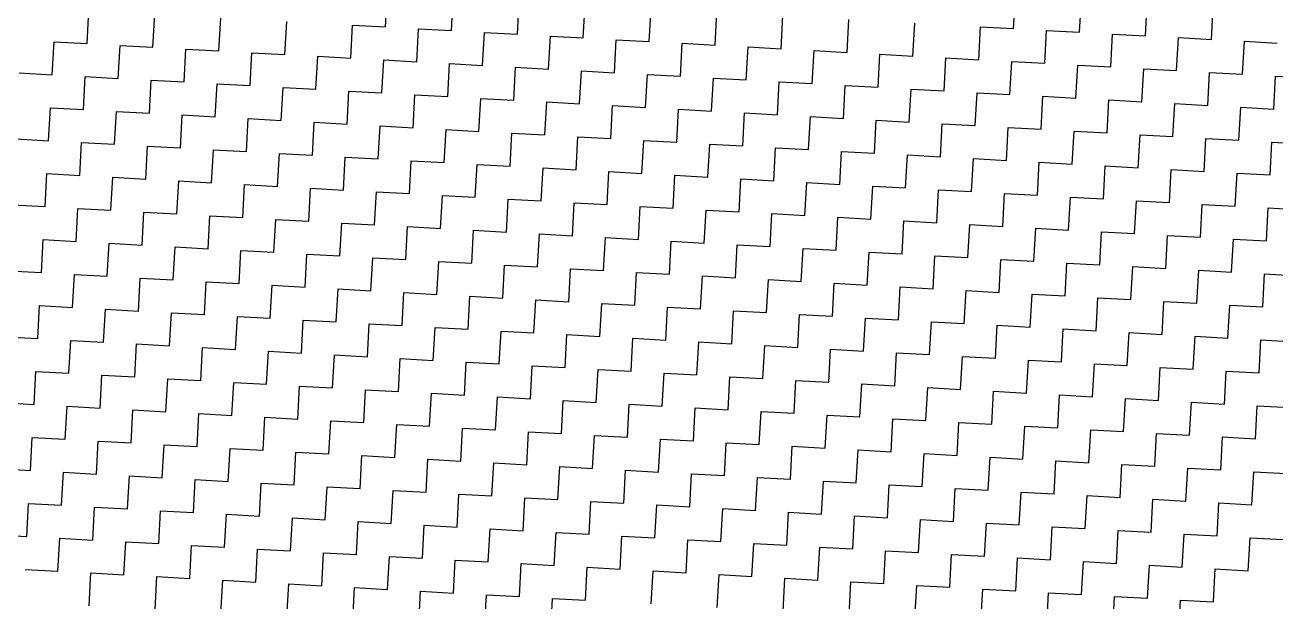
# Model space of a CAD drawing. Header units: metres. Extents: x 277693 to 280943, y 2038920 to 2043234.
# Drawn here: x 279347 to 279825, y 2041874.8 to 2042095.2 of the extents above; entities that cross this region are included whole.
import ezdxf

# ---------------------------------------------------------------- set-up
doc = ezdxf.new("R2010")
doc.units = ezdxf.units.M
doc.header["$MEASUREMENT"] = 0
doc.layers.add('POLY_HATCH', color=12, linetype='Continuous')

# ---------------------------------------------------------------- blocks, each defined once
blk = doc.blocks.new('344')
at = {"layer": 'POLY_HATCH', "linetype": 'Continuous'}
for p, q in [((279484.74, 2042094.43), (279485.44, 2042107.03)), ((279509.93, 2042093.04), (279510.63, 2042105.64)), ((279535.12, 2042091.65), (279535.82, 2042104.25)), ((279560.31, 2042090.26), (279561.01, 2042102.86)), ((279724.75, 2042093.83), (279725.44, 2042106.42)), ((279749.94, 2042092.44), (279750.63, 2042105.03)), ((279775.13, 2042091.05), (279775.83, 2042103.64)), ((279370.69, 2042088.09), (279371.38, 2042100.68)), ((279395.88, 2042086.7), (279396.57, 2042099.29)), ((279421.07, 2042085.31), (279421.76, 2042097.9)), ((279585.5, 2042088.87), (279586.2, 2042101.47)), ((279610.7, 2042087.48), (279611.39, 2042100.08)), ((279635.89, 2042086.09), (279636.58, 2042098.69)), ((279800.32, 2042089.66), (279801.02, 2042102.25)), ((279446.26, 2042083.92), (279446.96, 2042096.51)), ((279471.45, 2042082.53), (279472.15, 2042095.12)), ((279472.15, 2042095.12), (279484.74, 2042094.43)), ((279496.64, 2042081.14), (279497.34, 2042093.74)), ((279497.34, 2042093.74), (279509.93, 2042093.04)), ((279661.08, 2042084.7), (279661.77, 2042097.3)), ((279686.27, 2042083.31), (279686.96, 2042095.91)), ((279711.46, 2042081.93), (279712.15, 2042094.52)), ((279712.15, 2042094.52), (279724.75, 2042093.83)), ((279736.65, 2042080.54), (279737.34, 2042093.13)), ((279737.34, 2042093.13), (279749.94, 2042092.44)), ((279357.4, 2042076.19), (279358.09, 2042088.78)), ((279358.09, 2042088.78), (279370.69, 2042088.09)), ((279521.83, 2042079.75), (279522.53, 2042092.35)), ((279522.53, 2042092.35), (279535.12, 2042091.65)), ((279547.02, 2042078.36), (279547.72, 2042090.96)), ((279547.72, 2042090.96), (279560.31, 2042090.26)), ((279572.21, 2042076.97), (279572.91, 2042089.57)), ((279572.91, 2042089.57), (279585.5, 2042088.87)), ((279597.41, 2042075.58), (279598.1, 2042088.18)), ((279598.1, 2042088.18), (279610.7, 2042087.48)), ((279761.84, 2042079.15), (279762.54, 2042091.74)), ((279762.54, 2042091.74), (279775.13, 2042091.05)), ((279787.03, 2042077.76), (279787.73, 2042090.35)), ((279787.73, 2042090.35), (279800.32, 2042089.66)), ((279812.22, 2042076.37), (279812.92, 2042088.96)), ((279812.92, 2042088.96), (279825.51, 2042088.27)), ((279382.59, 2042074.8), (279383.28, 2042087.39)), ((279383.28, 2042087.39), (279395.88, 2042086.7)), ((279407.78, 2042073.41), (279408.47, 2042086)), ((279408.47, 2042086), (279421.07, 2042085.31)), ((279432.97, 2042072.02), (279433.67, 2042084.61)), ((279433.67, 2042084.61), (279446.26, 2042083.92)), ((279458.16, 2042070.63), (279458.86, 2042083.22)), ((279458.86, 2042083.22), (279471.45, 2042082.53)), ((279622.6, 2042074.19), (279623.29, 2042086.79)), ((279623.29, 2042086.79), (279635.89, 2042086.09)), ((279647.79, 2042072.8), (279648.48, 2042085.4)), ((279648.48, 2042085.4), (279661.08, 2042084.7)), ((279672.98, 2042071.41), (279673.67, 2042084.01)), ((279673.67, 2042084.01), (279686.27, 2042083.31)), ((279483.35, 2042069.24), (279484.05, 2042081.83)), ((279484.05, 2042081.83), (279496.64, 2042081.14)), ((279508.54, 2042067.85), (279509.24, 2042080.45)), ((279509.24, 2042080.45), (279521.83, 2042079.75)), ((279533.73, 2042066.46), (279534.43, 2042079.06)), ((279534.43, 2042079.06), (279547.02, 2042078.36)), ((279698.17, 2042070.02), (279698.86, 2042082.62)), ((279698.86, 2042082.62), (279711.46, 2042081.93)), ((279723.36, 2042068.64), (279724.05, 2042081.23)), ((279724.05, 2042081.23), (279736.65, 2042080.54)), ((279748.55, 2042067.25), (279749.24, 2042079.84)), ((279749.24, 2042079.84), (279761.84, 2042079.15)), ((279773.74, 2042065.86), (279774.44, 2042078.45)), ((279774.44, 2042078.45), (279787.03, 2042077.76)), ((279344.8, 2042076.88), (279357.4, 2042076.19)), ((279369.3, 2042062.9), (279369.99, 2042075.49)), ((279369.99, 2042075.49), (279382.59, 2042074.8)), ((279394.49, 2042061.51), (279395.18, 2042074.1)), ((279395.18, 2042074.1), (279407.78, 2042073.41)), ((279558.92, 2042065.07), (279559.62, 2042077.67)), ((279559.62, 2042077.67), (279572.21, 2042076.97)), ((279584.12, 2042063.68), (279584.81, 2042076.28)), ((279584.81, 2042076.28), (279597.41, 2042075.58)), ((279609.31, 2042062.29), (279610, 2042074.89)), ((279610, 2042074.89), (279622.6, 2042074.19)), ((279798.93, 2042064.47), (279799.63, 2042077.06)), ((279799.63, 2042077.06), (279812.22, 2042076.37)), ((279824.12, 2042063.08), (279824.82, 2042075.67)), ((279824.82, 2042075.67), (279837.41, 2042074.98)), ((279419.68, 2042060.12), (279420.38, 2042072.71)), ((279420.38, 2042072.71), (279432.97, 2042072.02)), ((279444.87, 2042058.73), (279445.57, 2042071.32)), ((279445.57, 2042071.32), (279458.16, 2042070.63)), ((279470.06, 2042057.34), (279470.76, 2042069.93)), ((279470.76, 2042069.93), (279483.35, 2042069.24)), ((279634.5, 2042060.9), (279635.19, 2042073.5)), ((279635.19, 2042073.5), (279647.79, 2042072.8)), ((279659.69, 2042059.51), (279660.38, 2042072.11)), ((279660.38, 2042072.11), (279672.98, 2042071.41)), ((279684.88, 2042058.12), (279685.57, 2042070.72)), ((279685.57, 2042070.72), (279698.17, 2042070.02)), ((279710.07, 2042056.73), (279710.76, 2042069.33)), ((279710.76, 2042069.33), (279723.36, 2042068.64)), ((279495.25, 2042055.95), (279495.95, 2042068.54)), ((279495.95, 2042068.54), (279508.54, 2042067.85)), ((279520.44, 2042054.56), (279521.14, 2042067.15)), ((279521.14, 2042067.15), (279533.73, 2042066.46)), ((279545.63, 2042053.17), (279546.33, 2042065.77)), ((279546.33, 2042065.77), (279558.92, 2042065.07)), ((279570.83, 2042051.78), (279571.52, 2042064.38)), ((279571.52, 2042064.38), (279584.12, 2042063.68)), ((279735.26, 2042055.35), (279735.95, 2042067.94)), ((279735.95, 2042067.94), (279748.55, 2042067.25)), ((279760.45, 2042053.96), (279761.15, 2042066.55)), ((279761.15, 2042066.55), (279773.74, 2042065.86)), ((279785.64, 2042052.57), (279786.34, 2042065.16)), ((279786.34, 2042065.16), (279798.93, 2042064.47)), ((279356.01, 2042051), (279356.7, 2042063.59)), ((279356.7, 2042063.59), (279369.3, 2042062.9)), ((279381.2, 2042049.61), (279381.89, 2042062.2)), ((279381.89, 2042062.2), (279394.49, 2042061.51)), ((279406.39, 2042048.22), (279407.09, 2042060.81)), ((279407.09, 2042060.81), (279419.68, 2042060.12)), ((279431.58, 2042046.83), (279432.28, 2042059.42)), ((279432.28, 2042059.42), (279444.87, 2042058.73)), ((279596.02, 2042050.39), (279596.71, 2042062.99)), ((279596.71, 2042062.99), (279609.31, 2042062.29)), ((279621.21, 2042049), (279621.9, 2042061.6)), ((279621.9, 2042061.6), (279634.5, 2042060.9)), ((279646.4, 2042047.61), (279647.09, 2042060.21)), ((279647.09, 2042060.21), (279659.69, 2042059.51)), ((279810.83, 2042051.18), (279811.53, 2042063.77)), ((279811.53, 2042063.77), (279824.12, 2042063.08)), ((279456.77, 2042045.44), (279457.47, 2042058.03)), ((279457.47, 2042058.03), (279470.06, 2042057.34)), ((279481.96, 2042044.05), (279482.66, 2042056.64)), ((279482.66, 2042056.64), (279495.25, 2042055.95)), ((279507.15, 2042042.66), (279507.85, 2042055.25)), ((279507.85, 2042055.25), (279520.44, 2042054.56)), ((279671.59, 2042046.22), (279672.28, 2042058.82)), ((279672.28, 2042058.82), (279684.88, 2042058.12)), ((279696.78, 2042044.83), (279697.47, 2042057.43)), ((279697.47, 2042057.43), (279710.07, 2042056.73)), ((279721.97, 2042043.44), (279722.66, 2042056.04)), ((279722.66, 2042056.04), (279735.26, 2042055.35)), ((279747.16, 2042042.06), (279747.86, 2042054.65)), ((279747.86, 2042054.65), (279760.45, 2042053.96)), ((279343.41, 2042051.69), (279356.01, 2042051)), ((279367.91, 2042037.7), (279368.6, 2042050.3)), ((279368.6, 2042050.3), (279381.2, 2042049.61)), ((279532.34, 2042041.27), (279533.04, 2042053.86)), ((279533.04, 2042053.86), (279545.63, 2042053.17)), ((279557.54, 2042039.88), (279558.23, 2042052.48)), ((279558.23, 2042052.48), (279570.83, 2042051.78)), ((279582.73, 2042038.49), (279583.42, 2042051.09)), ((279583.42, 2042051.09), (279596.02, 2042050.39)), ((279607.92, 2042037.1), (279608.61, 2042049.7)), ((279608.61, 2042049.7), (279621.21, 2042049)), ((279772.35, 2042040.67), (279773.05, 2042053.26)), ((279773.05, 2042053.26), (279785.64, 2042052.57)), ((279797.54, 2042039.28), (279798.24, 2042051.87)), ((279798.24, 2042051.87), (279810.83, 2042051.18)), ((279822.73, 2042037.89), (279823.43, 2042050.48)), ((279823.43, 2042050.48), (279836.02, 2042049.79)), ((279393.1, 2042036.32), (279393.8, 2042048.91)), ((279393.8, 2042048.91), (279406.39, 2042048.22)), ((279418.29, 2042034.93), (279418.99, 2042047.52)), ((279418.99, 2042047.52), (279431.58, 2042046.83)), ((279443.48, 2042033.54), (279444.18, 2042046.13)), ((279444.18, 2042046.13), (279456.77, 2042045.44)), ((279633.11, 2042035.71), (279633.8, 2042048.31)), ((279633.8, 2042048.31), (279646.4, 2042047.61)), ((279658.3, 2042034.32), (279658.99, 2042046.92)), ((279658.99, 2042046.92), (279671.59, 2042046.22)), ((279683.49, 2042032.93), (279684.18, 2042045.53)), ((279684.18, 2042045.53), (279696.78, 2042044.83)), ((279468.67, 2042032.15), (279469.37, 2042044.74)), ((279469.37, 2042044.74), (279481.96, 2042044.05)), ((279493.86, 2042030.76), (279494.56, 2042043.35)), ((279494.56, 2042043.35), (279507.15, 2042042.66)), ((279519.05, 2042029.37), (279519.75, 2042041.96)), ((279519.75, 2042041.96), (279532.34, 2042041.27)), ((279544.25, 2042027.98), (279544.94, 2042040.57)), ((279544.94, 2042040.57), (279557.54, 2042039.88)), ((279708.68, 2042031.54), (279709.37, 2042044.14)), ((279709.37, 2042044.14), (279721.97, 2042043.44)), ((279733.87, 2042030.15), (279734.57, 2042042.75)), ((279734.57, 2042042.75), (279747.16, 2042042.06)), ((279759.06, 2042028.77), (279759.76, 2042041.36)), ((279759.76, 2042041.36), (279772.35, 2042040.67)), ((279354.62, 2042025.8), (279355.31, 2042038.4)), ((279355.31, 2042038.4), (279367.91, 2042037.7)), ((279379.81, 2042024.41), (279380.51, 2042037.01)), ((279380.51, 2042037.01), (279393.1, 2042036.32)), ((279405, 2042023.03), (279405.7, 2042035.62)), ((279405.7, 2042035.62), (279418.29, 2042034.93)), ((279569.44, 2042026.59), (279570.13, 2042039.19)), ((279570.13, 2042039.19), (279582.73, 2042038.49)), ((279594.63, 2042025.2), (279595.32, 2042037.8)), ((279595.32, 2042037.8), (279607.92, 2042037.1)), ((279619.82, 2042023.81), (279620.51, 2042036.41)), ((279620.51, 2042036.41), (279633.11, 2042035.71)), ((279784.25, 2042027.38), (279784.95, 2042039.97)), ((279784.95, 2042039.97), (279797.54, 2042039.28)), ((279809.44, 2042025.99), (279810.14, 2042038.58)), ((279810.14, 2042038.58), (279822.73, 2042037.89)), ((279430.19, 2042021.64), (279430.89, 2042034.23)), ((279430.89, 2042034.23), (279443.48, 2042033.54)), ((279455.38, 2042020.25), (279456.08, 2042032.84)), ((279456.08, 2042032.84), (279468.67, 2042032.15)), ((279480.57, 2042018.86), (279481.27, 2042031.45)), ((279481.27, 2042031.45), (279493.86, 2042030.76)), ((279645.01, 2042022.42), (279645.7, 2042035.02)), ((279645.7, 2042035.02), (279658.3, 2042034.32)), ((279670.2, 2042021.03), (279670.89, 2042033.63)), ((279670.89, 2042033.63), (279683.49, 2042032.93)), ((279695.39, 2042019.64), (279696.08, 2042032.24)), ((279696.08, 2042032.24), (279708.68, 2042031.54)), ((279720.58, 2042018.25), (279721.28, 2042030.85)), ((279721.28, 2042030.85), (279733.87, 2042030.15)), ((279342.02, 2042026.5), (279354.62, 2042025.8)), ((279505.76, 2042017.47), (279506.46, 2042030.06)), ((279506.46, 2042030.06), (279519.05, 2042029.37)), ((279530.96, 2042016.08), (279531.65, 2042028.67)), ((279531.65, 2042028.67), (279544.25, 2042027.98)), ((279556.15, 2042014.69), (279556.84, 2042027.28)), ((279556.84, 2042027.28), (279569.44, 2042026.59)), ((279581.34, 2042013.3), (279582.03, 2042025.9)), ((279582.03, 2042025.9), (279594.63, 2042025.2)), ((279745.77, 2042016.86), (279746.47, 2042029.46)), ((279746.47, 2042029.46), (279759.06, 2042028.77)), ((279770.96, 2042015.48), (279771.66, 2042028.07)), ((279771.66, 2042028.07), (279784.25, 2042027.38)), ((279796.15, 2042014.09), (279796.85, 2042026.68)), ((279796.85, 2042026.68), (279809.44, 2042025.99)), ((279366.52, 2042012.51), (279367.22, 2042025.11)), ((279367.22, 2042025.11), (279379.81, 2042024.41)), ((279391.71, 2042011.12), (279392.41, 2042023.72)), ((279392.41, 2042023.72), (279405, 2042023.03)), ((279416.9, 2042009.74), (279417.6, 2042022.33)), ((279417.6, 2042022.33), (279430.19, 2042021.64)), ((279606.53, 2042011.91), (279607.22, 2042024.51)), ((279607.22, 2042024.51), (279619.82, 2042023.81)), ((279631.72, 2042010.52), (279632.41, 2042023.12)), ((279632.41, 2042023.12), (279645.01, 2042022.42)), ((279656.91, 2042009.13), (279657.6, 2042021.73)), ((279657.6, 2042021.73), (279670.2, 2042021.03)), ((279821.34, 2042012.7), (279822.04, 2042025.29)), ((279822.04, 2042025.29), (279834.63, 2042024.6)), ((279442.09, 2042008.35), (279442.79, 2042020.94)), ((279442.79, 2042020.94), (279455.38, 2042020.25)), ((279467.28, 2042006.96), (279467.98, 2042019.55)), ((279467.98, 2042019.55), (279480.57, 2042018.86)), ((279492.47, 2042005.57), (279493.17, 2042018.16)), ((279493.17, 2042018.16), (279505.76, 2042017.47)), ((279517.67, 2042004.18), (279518.36, 2042016.77)), ((279518.36, 2042016.77), (279530.96, 2042016.08)), ((279682.1, 2042007.74), (279682.79, 2042020.34)), ((279682.79, 2042020.34), (279695.39, 2042019.64)), ((279707.29, 2042006.35), (279707.99, 2042018.95)), ((279707.99, 2042018.95), (279720.58, 2042018.25)), ((279732.48, 2042004.96), (279733.18, 2042017.56)), ((279733.18, 2042017.56), (279745.77, 2042016.86)), ((279353.23, 2042000.61), (279353.93, 2042013.21)), ((279353.93, 2042013.21), (279366.52, 2042012.51)), ((279378.42, 2041999.22), (279379.12, 2042011.82)), ((279379.12, 2042011.82), (279391.71, 2042011.12)), ((279542.86, 2042002.79), (279543.55, 2042015.38)), ((279543.55, 2042015.38), (279556.15, 2042014.69)), ((279568.05, 2042001.4), (279568.74, 2042013.99)), ((279568.74, 2042013.99), (279581.34, 2042013.3)), ((279593.24, 2042000.01), (279593.93, 2042012.61)), ((279593.93, 2042012.61), (279606.53, 2042011.91)), ((279757.67, 2042003.57), (279758.37, 2042016.17)), ((279758.37, 2042016.17), (279770.96, 2042015.48)), ((279782.86, 2042002.19), (279783.56, 2042014.78)), ((279783.56, 2042014.78), (279796.15, 2042014.09)), ((279808.05, 2042000.8), (279808.75, 2042013.39)), ((279808.75, 2042013.39), (279821.34, 2042012.7)), ((279403.61, 2041997.83), (279404.31, 2042010.43)), ((279404.31, 2042010.43), (279416.9, 2042009.74)), ((279428.8, 2041996.45), (279429.5, 2042009.04)), ((279429.5, 2042009.04), (279442.09, 2042008.35)), ((279453.99, 2041995.06), (279454.69, 2042007.65)), ((279454.69, 2042007.65), (279467.28, 2042006.96)), ((279618.43, 2041998.62), (279619.12, 2042011.22)), ((279619.12, 2042011.22), (279631.72, 2042010.52)), ((279643.62, 2041997.23), (279644.31, 2042009.83)), ((279644.31, 2042009.83), (279656.91, 2042009.13)), ((279668.81, 2041995.84), (279669.5, 2042008.44)), ((279669.5, 2042008.44), (279682.1, 2042007.74)), ((279694, 2041994.45), (279694.7, 2042007.05)), ((279694.7, 2042007.05), (279707.29, 2042006.35)), ((279479.18, 2041993.67), (279479.88, 2042006.26)), ((279479.88, 2042006.26), (279492.47, 2042005.57)), ((279504.38, 2041992.28), (279505.07, 2042004.87)), ((279505.07, 2042004.87), (279517.67, 2042004.18)), ((279529.57, 2041990.89), (279530.26, 2042003.48)), ((279530.26, 2042003.48), (279542.86, 2042002.79)), ((279554.76, 2041989.5), (279555.45, 2042002.09)), ((279555.45, 2042002.09), (279568.05, 2042001.4)), ((279719.19, 2041993.06), (279719.89, 2042005.66)), ((279719.89, 2042005.66), (279732.48, 2042004.96)), ((279744.38, 2041991.67), (279745.08, 2042004.27)), ((279745.08, 2042004.27), (279757.67, 2042003.57)), ((279769.57, 2041990.28), (279770.27, 2042002.88)), ((279770.27, 2042002.88), (279782.86, 2042002.19)), ((279340.63, 2042001.31), (279353.23, 2042000.61)), ((279365.13, 2041987.32), (279365.83, 2041999.92)), ((279365.83, 2041999.92), (279378.42, 2041999.22)), ((279390.32, 2041985.93), (279391.02, 2041998.53)), ((279391.02, 2041998.53), (279403.61, 2041997.83)), ((279415.51, 2041984.54), (279416.21, 2041997.14)), ((279416.21, 2041997.14), (279428.8, 2041996.45)), ((279579.95, 2041988.11), (279580.64, 2042000.7)), ((279580.64, 2042000.7), (279593.24, 2042000.01)), ((279605.14, 2041986.72), (279605.83, 2041999.32)), ((279605.83, 2041999.32), (279618.43, 2041998.62)), ((279630.33, 2041985.33), (279631.02, 2041997.93)), ((279631.02, 2041997.93), (279643.62, 2041997.23)), ((279794.76, 2041988.9), (279795.46, 2042001.49)), ((279795.46, 2042001.49), (279808.05, 2042000.8)), ((279819.95, 2041987.51), (279820.65, 2042000.1)), ((279820.65, 2042000.1), (279833.24, 2041999.41)), ((279440.7, 2041983.16), (279441.4, 2041995.75)), ((279441.4, 2041995.75), (279453.99, 2041995.06)), ((279465.89, 2041981.77), (279466.59, 2041994.36)), ((279466.59, 2041994.36), (279479.18, 2041993.67)), ((279491.08, 2041980.38), (279491.78, 2041992.97)), ((279491.78, 2041992.97), (279504.38, 2041992.28)), ((279655.52, 2041983.94), (279656.21, 2041996.54)), ((279656.21, 2041996.54), (279668.81, 2041995.84)), ((279680.71, 2041982.55), (279681.41, 2041995.15)), ((279681.41, 2041995.15), (279694, 2041994.45)), ((279705.9, 2041981.16), (279706.6, 2041993.76)), ((279706.6, 2041993.76), (279719.19, 2041993.06)), ((279731.09, 2041979.77), (279731.79, 2041992.37)), ((279731.79, 2041992.37), (279744.38, 2041991.67)), ((279351.84, 2041975.42), (279352.54, 2041988.02)), ((279352.54, 2041988.02), (279365.13, 2041987.32)), ((279516.28, 2041978.99), (279516.97, 2041991.58)), ((279516.97, 2041991.58), (279529.57, 2041990.89)), ((279541.47, 2041977.6), (279542.16, 2041990.19)), ((279542.16, 2041990.19), (279554.76, 2041989.5)), ((279566.66, 2041976.21), (279567.35, 2041988.8)), ((279567.35, 2041988.8), (279579.95, 2041988.11)), ((279756.28, 2041978.38), (279756.98, 2041990.98)), ((279756.98, 2041990.98), (279769.57, 2041990.28)), ((279781.47, 2041976.99), (279782.17, 2041989.59)), ((279782.17, 2041989.59), (279794.76, 2041988.9)), ((279806.66, 2041975.6), (279807.36, 2041988.2)), ((279807.36, 2041988.2), (279819.95, 2041987.51)), ((279377.03, 2041974.03), (279377.73, 2041986.63)), ((279377.73, 2041986.63), (279390.32, 2041985.93)), ((279402.22, 2041972.64), (279402.92, 2041985.24)), ((279402.92, 2041985.24), (279415.51, 2041984.54)), ((279427.41, 2041971.25), (279428.11, 2041983.85)), ((279428.11, 2041983.85), (279440.7, 2041983.16)), ((279591.85, 2041974.82), (279592.54, 2041987.41)), ((279592.54, 2041987.41), (279605.14, 2041986.72)), ((279617.04, 2041973.43), (279617.73, 2041986.03)), ((279617.73, 2041986.03), (279630.33, 2041985.33)), ((279642.23, 2041972.04), (279642.92, 2041984.64)), ((279642.92, 2041984.64), (279655.52, 2041983.94)), ((279667.42, 2041970.65), (279668.12, 2041983.25)), ((279668.12, 2041983.25), (279680.71, 2041982.55)), ((279452.6, 2041969.87), (279453.3, 2041982.46)), ((279453.3, 2041982.46), (279465.89, 2041981.77)), ((279477.79, 2041968.48), (279478.49, 2041981.07)), ((279478.49, 2041981.07), (279491.08, 2041980.38)), ((279502.99, 2041967.09), (279503.68, 2041979.68)), ((279503.68, 2041979.68), (279516.28, 2041978.99)), ((279528.18, 2041965.7), (279528.87, 2041978.29)), ((279528.87, 2041978.29), (279541.47, 2041977.6)), ((279692.61, 2041969.26), (279693.31, 2041981.86)), ((279693.31, 2041981.86), (279705.9, 2041981.16)), ((279717.8, 2041967.87), (279718.5, 2041980.47)), ((279718.5, 2041980.47), (279731.09, 2041979.77)), ((279742.99, 2041966.48), (279743.69, 2041979.08)), ((279743.69, 2041979.08), (279756.28, 2041978.38)), ((279339.25, 2041976.12), (279351.84, 2041975.42)), ((279363.74, 2041962.13), (279364.44, 2041974.73)), ((279364.44, 2041974.73), (279377.03, 2041974.03)), ((279388.93, 2041960.74), (279389.63, 2041973.34)), ((279389.63, 2041973.34), (279402.22, 2041972.64)), ((279553.37, 2041964.31), (279554.06, 2041976.9)), ((279554.06, 2041976.9), (279566.66, 2041976.21)), ((279578.56, 2041962.92), (279579.25, 2041975.51)), ((279579.25, 2041975.51), (279591.85, 2041974.82)), ((279603.75, 2041961.53), (279604.44, 2041974.12)), ((279604.44, 2041974.12), (279617.04, 2041973.43)), ((279768.18, 2041965.09), (279768.88, 2041977.69)), ((279768.88, 2041977.69), (279781.47, 2041976.99)), ((279793.37, 2041963.7), (279794.07, 2041976.3)), ((279794.07, 2041976.3), (279806.66, 2041975.6)), ((279818.57, 2041962.31), (279819.26, 2041974.91)), ((279819.26, 2041974.91), (279831.86, 2041974.22)), ((279414.12, 2041959.35), (279414.82, 2041971.95)), ((279414.82, 2041971.95), (279427.41, 2041971.25)), ((279439.31, 2041957.96), (279440.01, 2041970.56)), ((279440.01, 2041970.56), (279452.6, 2041969.87)), ((279464.5, 2041956.58), (279465.2, 2041969.17)), ((279465.2, 2041969.17), (279477.79, 2041968.48)), ((279628.94, 2041960.14), (279629.63, 2041972.74)), ((279629.63, 2041972.74), (279642.23, 2041972.04)), ((279654.13, 2041958.75), (279654.83, 2041971.35)), ((279654.83, 2041971.35), (279667.42, 2041970.65)), ((279679.32, 2041957.36), (279680.02, 2041969.96)), ((279680.02, 2041969.96), (279692.61, 2041969.26)), ((279704.51, 2041955.97), (279705.21, 2041968.57)), ((279705.21, 2041968.57), (279717.8, 2041967.87)), ((279489.7, 2041955.19), (279490.39, 2041967.78)), ((279490.39, 2041967.78), (279502.99, 2041967.09)), ((279514.89, 2041953.8), (279515.58, 2041966.39)), ((279515.58, 2041966.39), (279528.18, 2041965.7)), ((279540.08, 2041952.41), (279540.77, 2041965)), ((279540.77, 2041965), (279553.37, 2041964.31)), ((279729.7, 2041954.58), (279730.4, 2041967.18)), ((279730.4, 2041967.18), (279742.99, 2041966.48)), ((279754.89, 2041953.19), (279755.59, 2041965.79)), ((279755.59, 2041965.79), (279768.18, 2041965.09)), ((279780.08, 2041951.8), (279780.78, 2041964.4)), ((279780.78, 2041964.4), (279793.37, 2041963.7)), ((279350.45, 2041950.23), (279351.15, 2041962.83)), ((279351.15, 2041962.83), (279363.74, 2041962.13)), ((279375.64, 2041948.84), (279376.34, 2041961.44)), ((279376.34, 2041961.44), (279388.93, 2041960.74)), ((279400.83, 2041947.45), (279401.53, 2041960.05)), ((279401.53, 2041960.05), (279414.12, 2041959.35)), ((279565.27, 2041951.02), (279565.96, 2041963.61)), ((279565.96, 2041963.61), (279578.56, 2041962.92)), ((279590.46, 2041949.63), (279591.15, 2041962.22)), ((279591.15, 2041962.22), (279603.75, 2041961.53)), ((279615.65, 2041948.24), (279616.34, 2041960.83)), ((279616.34, 2041960.83), (279628.94, 2041960.14)), ((279640.84, 2041946.85), (279641.54, 2041959.45)), ((279641.54, 2041959.45), (279654.13, 2041958.75)), ((279805.28, 2041950.41), (279805.97, 2041963.01)), ((279805.97, 2041963.01), (279818.57, 2041962.31)), ((279426.02, 2041946.06), (279426.72, 2041958.66)), ((279426.72, 2041958.66), (279439.31, 2041957.96)), ((279451.21, 2041944.67), (279451.91, 2041957.27)), ((279451.91, 2041957.27), (279464.5, 2041956.58)), ((279476.41, 2041943.29), (279477.1, 2041955.88)), ((279477.1, 2041955.88), (279489.7, 2041955.19)), ((279501.6, 2041941.9), (279502.29, 2041954.49)), ((279502.29, 2041954.49), (279514.89, 2041953.8)), ((279666.03, 2041945.46), (279666.73, 2041958.06)), ((279666.73, 2041958.06), (279679.32, 2041957.36)), ((279691.22, 2041944.07), (279691.92, 2041956.67)), ((279691.92, 2041956.67), (279704.51, 2041955.97)), ((279716.41, 2041942.68), (279717.11, 2041955.28)), ((279717.11, 2041955.28), (279729.7, 2041954.58)), ((279337.86, 2041950.93), (279350.45, 2041950.23)), ((279362.35, 2041936.94), (279363.05, 2041949.54)), ((279363.05, 2041949.54), (279375.64, 2041948.84)), ((279526.79, 2041940.51), (279527.48, 2041953.1)), ((279527.48, 2041953.1), (279540.08, 2041952.41)), ((279551.98, 2041939.12), (279552.67, 2041951.71)), ((279552.67, 2041951.71), (279565.27, 2041951.02)), ((279577.17, 2041937.73), (279577.86, 2041950.32)), ((279577.86, 2041950.32), (279590.46, 2041949.63)), ((279741.6, 2041941.29), (279742.3, 2041953.89)), ((279742.3, 2041953.89), (279754.89, 2041953.19)), ((279766.79, 2041939.9), (279767.49, 2041952.5)), ((279767.49, 2041952.5), (279780.08, 2041951.8)), ((279791.99, 2041938.51), (279792.68, 2041951.11)), ((279792.68, 2041951.11), (279805.28, 2041950.41)), ((279817.18, 2041937.12), (279817.87, 2041949.72)), ((279817.87, 2041949.72), (279830.47, 2041949.02)), ((279387.54, 2041935.55), (279388.24, 2041948.15)), ((279388.24, 2041948.15), (279400.83, 2041947.45)), ((279412.73, 2041934.16), (279413.43, 2041946.76)), ((279413.43, 2041946.76), (279426.02, 2041946.06)), ((279437.92, 2041932.77), (279438.62, 2041945.37)), ((279438.62, 2041945.37), (279451.21, 2041944.67)), ((279602.36, 2041936.34), (279603.05, 2041948.93)), ((279603.05, 2041948.93), (279615.65, 2041948.24)), ((279627.55, 2041934.95), (279628.24, 2041947.54)), ((279628.24, 2041947.54), (279640.84, 2041946.85)), ((279652.74, 2041933.56), (279653.44, 2041946.15)), ((279653.44, 2041946.15), (279666.03, 2041945.46)), ((279677.93, 2041932.17), (279678.63, 2041944.77)), ((279678.63, 2041944.77), (279691.22, 2041944.07)), ((279463.12, 2041931.38), (279463.81, 2041943.98)), ((279463.81, 2041943.98), (279476.41, 2041943.29)), ((279488.31, 2041930), (279489, 2041942.59)), ((279489, 2041942.59), (279501.6, 2041941.9)), ((279513.5, 2041928.61), (279514.19, 2041941.2)), ((279514.19, 2041941.2), (279526.79, 2041940.51)), ((279538.69, 2041927.22), (279539.38, 2041939.81)), ((279539.38, 2041939.81), (279551.98, 2041939.12)), ((279703.12, 2041930.78), (279703.82, 2041943.38)), ((279703.82, 2041943.38), (279716.41, 2041942.68)), ((279728.31, 2041929.39), (279729.01, 2041941.99)), ((279729.01, 2041941.99), (279741.6, 2041941.29)), ((279753.5, 2041928), (279754.2, 2041940.6)), ((279754.2, 2041940.6), (279766.79, 2041939.9)), ((279349.06, 2041925.04), (279349.76, 2041937.64)), ((279349.76, 2041937.64), (279362.35, 2041936.94)), ((279374.25, 2041923.65), (279374.95, 2041936.25)), ((279374.95, 2041936.25), (279387.54, 2041935.55)), ((279563.88, 2041925.83), (279564.57, 2041938.42)), ((279564.57, 2041938.42), (279577.17, 2041937.73)), ((279589.07, 2041924.44), (279589.76, 2041937.03)), ((279589.76, 2041937.03), (279602.36, 2041936.34)), ((279614.26, 2041923.05), (279614.95, 2041935.64)), ((279614.95, 2041935.64), (279627.55, 2041934.95)), ((279778.69, 2041926.61), (279779.39, 2041939.21)), ((279779.39, 2041939.21), (279791.99, 2041938.51)), ((279803.89, 2041925.22), (279804.58, 2041937.82)), ((279804.58, 2041937.82), (279817.18, 2041937.12)), ((279399.44, 2041922.26), (279400.14, 2041934.86)), ((279400.14, 2041934.86), (279412.73, 2041934.16)), ((279424.63, 2041920.87), (279425.33, 2041933.47)), ((279425.33, 2041933.47), (279437.92, 2041932.77)), ((279449.83, 2041919.48), (279450.52, 2041932.08)), ((279450.52, 2041932.08), (279463.12, 2041931.38)), ((279475.02, 2041918.09), (279475.71, 2041930.69)), ((279475.71, 2041930.69), (279488.31, 2041930)), ((279639.45, 2041921.66), (279640.15, 2041934.25)), ((279640.15, 2041934.25), (279652.74, 2041933.56)), ((279664.64, 2041920.27), (279665.34, 2041932.86)), ((279665.34, 2041932.86), (279677.93, 2041932.17)), ((279689.83, 2041918.88), (279690.53, 2041931.48)), ((279690.53, 2041931.48), (279703.12, 2041930.78)), ((279336.47, 2041925.74), (279349.06, 2041925.04)), ((279500.21, 2041916.7), (279500.9, 2041929.3)), ((279500.9, 2041929.3), (279513.5, 2041928.61)), ((279525.4, 2041915.32), (279526.09, 2041927.91)), ((279526.09, 2041927.91), (279538.69, 2041927.22)), ((279550.59, 2041913.93), (279551.28, 2041926.52)), ((279551.28, 2041926.52), (279563.88, 2041925.83)), ((279715.02, 2041917.49), (279715.72, 2041930.09)), ((279715.72, 2041930.09), (279728.31, 2041929.39)), ((279740.21, 2041916.1), (279740.91, 2041928.7)), ((279740.91, 2041928.7), (279753.5, 2041928)), ((279765.4, 2041914.71), (279766.1, 2041927.31)), ((279766.1, 2041927.31), (279778.69, 2041926.61)), ((279790.6, 2041913.32), (279791.29, 2041925.92)), ((279791.29, 2041925.92), (279803.89, 2041925.22)), ((279360.96, 2041911.75), (279361.66, 2041924.35)), ((279361.66, 2041924.35), (279374.25, 2041923.65)), ((279386.15, 2041910.36), (279386.85, 2041922.96)), ((279386.85, 2041922.96), (279399.44, 2041922.26)), ((279411.34, 2041908.97), (279412.04, 2041921.57)), ((279412.04, 2041921.57), (279424.63, 2041920.87)), ((279575.78, 2041912.54), (279576.47, 2041925.13)), ((279576.47, 2041925.13), (279589.07, 2041924.44)), ((279600.97, 2041911.15), (279601.66, 2041923.74)), ((279601.66, 2041923.74), (279614.26, 2041923.05)), ((279626.16, 2041909.76), (279626.86, 2041922.35)), ((279626.86, 2041922.35), (279639.45, 2041921.66)), ((279651.35, 2041908.37), (279652.05, 2041920.96)), ((279652.05, 2041920.96), (279664.64, 2041920.27)), ((279815.79, 2041911.93), (279816.48, 2041924.53)), ((279816.48, 2041924.53), (279829.08, 2041923.83)), ((279436.54, 2041907.58), (279437.23, 2041920.18)), ((279437.23, 2041920.18), (279449.83, 2041919.48)), ((279461.73, 2041906.19), (279462.42, 2041918.79)), ((279462.42, 2041918.79), (279475.02, 2041918.09)), ((279486.92, 2041904.8), (279487.61, 2041917.4)), ((279487.61, 2041917.4), (279500.21, 2041916.7)), ((279512.11, 2041903.41), (279512.8, 2041916.01)), ((279512.8, 2041916.01), (279525.4, 2041915.32)), ((279676.54, 2041906.98), (279677.24, 2041919.57)), ((279677.24, 2041919.57), (279689.83, 2041918.88)), ((279701.73, 2041905.59), (279702.43, 2041918.19)), ((279702.43, 2041918.19), (279715.02, 2041917.49)), ((279726.92, 2041904.2), (279727.62, 2041916.8)), ((279727.62, 2041916.8), (279740.21, 2041916.1)), ((279347.67, 2041899.85), (279348.37, 2041912.45)), ((279348.37, 2041912.45), (279360.96, 2041911.75)), ((279537.3, 2041902.03), (279537.99, 2041914.62)), ((279537.99, 2041914.62), (279550.59, 2041913.93)), ((279562.49, 2041900.64), (279563.18, 2041913.23)), ((279563.18, 2041913.23), (279575.78, 2041912.54)), ((279587.68, 2041899.25), (279588.37, 2041911.84)), ((279588.37, 2041911.84), (279600.97, 2041911.15)), ((279752.11, 2041902.81), (279752.81, 2041915.41)), ((279752.81, 2041915.41), (279765.4, 2041914.71)), ((279777.31, 2041901.42), (279778, 2041914.02)), ((279778, 2041914.02), (279790.6, 2041913.32)), ((279802.5, 2041900.03), (279803.19, 2041912.63)), ((279803.19, 2041912.63), (279815.79, 2041911.93)), ((279372.86, 2041898.46), (279373.56, 2041911.06)), ((279373.56, 2041911.06), (279386.15, 2041910.36)), ((279398.05, 2041897.07), (279398.75, 2041909.67)), ((279398.75, 2041909.67), (279411.34, 2041908.97)), ((279423.25, 2041895.68), (279423.94, 2041908.28)), ((279423.94, 2041908.28), (279436.54, 2041907.58)), ((279448.44, 2041894.29), (279449.13, 2041906.89)), ((279449.13, 2041906.89), (279461.73, 2041906.19)), ((279612.87, 2041897.86), (279613.57, 2041910.45)), ((279613.57, 2041910.45), (279626.16, 2041909.76)), ((279638.06, 2041896.47), (279638.76, 2041909.06)), ((279638.76, 2041909.06), (279651.35, 2041908.37)), ((279663.25, 2041895.08), (279663.95, 2041907.67)), ((279663.95, 2041907.67), (279676.54, 2041906.98)), ((279688.44, 2041893.69), (279689.14, 2041906.28)), ((279689.14, 2041906.28), (279701.73, 2041905.59)), ((279473.63, 2041892.9), (279474.32, 2041905.5)), ((279474.32, 2041905.5), (279486.92, 2041904.8)), ((279498.82, 2041891.51), (279499.51, 2041904.11)), ((279499.51, 2041904.11), (279512.11, 2041903.41)), ((279524.01, 2041890.12), (279524.7, 2041902.72)), ((279524.7, 2041902.72), (279537.3, 2041902.03)), ((279713.63, 2041892.3), (279714.33, 2041904.9)), ((279714.33, 2041904.9), (279726.92, 2041904.2)), ((279738.82, 2041890.91), (279739.52, 2041903.51)), ((279739.52, 2041903.51), (279752.11, 2041902.81)), ((279764.02, 2041889.52), (279764.71, 2041902.12)), ((279764.71, 2041902.12), (279777.31, 2041901.42)), ((279335.08, 2041900.55), (279347.67, 2041899.85)), ((279359.57, 2041886.56), (279360.27, 2041899.16)), ((279360.27, 2041899.16), (279372.86, 2041898.46)), ((279384.76, 2041885.17), (279385.46, 2041897.77)), ((279385.46, 2041897.77), (279398.05, 2041897.07)), ((279549.2, 2041888.74), (279549.89, 2041901.33)), ((279549.89, 2041901.33), (279562.49, 2041900.64)), ((279574.39, 2041887.35), (279575.08, 2041899.94)), ((279575.08, 2041899.94), (279587.68, 2041899.25)), ((279599.58, 2041885.96), (279600.28, 2041898.55)), ((279600.28, 2041898.55), (279612.87, 2041897.86)), ((279624.77, 2041884.57), (279625.47, 2041897.16)), ((279625.47, 2041897.16), (279638.06, 2041896.47)), ((279789.21, 2041888.13), (279789.9, 2041900.73)), ((279789.9, 2041900.73), (279802.5, 2041900.03)), ((279814.4, 2041886.74), (279815.09, 2041899.34)), ((279815.09, 2041899.34), (279827.69, 2041898.64)), ((279409.96, 2041883.78), (279410.65, 2041896.38)), ((279410.65, 2041896.38), (279423.25, 2041895.68)), ((279435.15, 2041882.39), (279435.84, 2041894.99)), ((279435.84, 2041894.99), (279448.44, 2041894.29)), ((279460.34, 2041881), (279461.03, 2041893.6)), ((279461.03, 2041893.6), (279473.63, 2041892.9)), ((279485.53, 2041879.61), (279486.22, 2041892.21)), ((279486.22, 2041892.21), (279498.82, 2041891.51)), ((279649.96, 2041883.18), (279650.66, 2041895.77)), ((279650.66, 2041895.77), (279663.25, 2041895.08)), ((279675.15, 2041881.79), (279675.85, 2041894.38)), ((279675.85, 2041894.38), (279688.44, 2041893.69)), ((279700.34, 2041880.4), (279701.04, 2041892.99)), ((279701.04, 2041892.99), (279713.63, 2041892.3)), ((279346.98, 2041887.25), (279359.57, 2041886.56)), ((279510.72, 2041878.22), (279511.41, 2041890.82)), ((279511.41, 2041890.82), (279524.01, 2041890.12)), ((279535.91, 2041876.83), (279536.6, 2041889.43)), ((279536.6, 2041889.43), (279549.2, 2041888.74)), ((279561.1, 2041875.45), (279561.79, 2041888.04)), ((279561.79, 2041888.04), (279574.39, 2041887.35)), ((279725.53, 2041879.01), (279726.23, 2041891.61)), ((279726.23, 2041891.61), (279738.82, 2041890.91)), ((279750.73, 2041877.62), (279751.42, 2041890.22)), ((279751.42, 2041890.22), (279764.02, 2041889.52)), ((279775.92, 2041876.23), (279776.61, 2041888.83)), ((279776.61, 2041888.83), (279789.21, 2041888.13)), ((279801.11, 2041874.84), (279801.8, 2041887.44)), ((279801.8, 2041887.44), (279814.4, 2041886.74)), ((279371.47, 2041873.27), (279372.17, 2041885.87)), ((279372.17, 2041885.87), (279384.76, 2041885.17)), ((279396.67, 2041871.88), (279397.36, 2041884.48)), ((279397.36, 2041884.48), (279409.96, 2041883.78)), ((279421.86, 2041870.49), (279422.55, 2041883.09)), ((279422.55, 2041883.09), (279435.15, 2041882.39)), ((279586.29, 2041874.06), (279586.99, 2041886.65)), ((279586.99, 2041886.65), (279599.58, 2041885.96)), ((279611.48, 2041872.67), (279612.18, 2041885.26)), ((279612.18, 2041885.26), (279624.77, 2041884.57)), ((279636.67, 2041871.28), (279637.37, 2041883.87)), ((279637.37, 2041883.87), (279649.96, 2041883.18)), ((279661.86, 2041869.89), (279662.56, 2041882.48)), ((279662.56, 2041882.48), (279675.15, 2041881.79)), ((279447.05, 2041869.1), (279447.74, 2041881.7)), ((279447.74, 2041881.7), (279460.34, 2041881)), ((279472.24, 2041867.71), (279472.93, 2041880.31)), ((279472.93, 2041880.31), (279485.53, 2041879.61)), ((279497.43, 2041866.32), (279498.12, 2041878.92)), ((279498.12, 2041878.92), (279510.72, 2041878.22)), ((279687.05, 2041868.5), (279687.75, 2041881.09)), ((279687.75, 2041881.09), (279700.34, 2041880.4)), ((279712.24, 2041867.11), (279712.94, 2041879.7)), ((279712.94, 2041879.7), (279725.53, 2041879.01)), ((279737.44, 2041865.72), (279738.13, 2041878.32)), ((279738.13, 2041878.32), (279750.73, 2041877.62)), ((279522.62, 2041864.93), (279523.31, 2041877.53)), ((279523.31, 2041877.53), (279535.91, 2041876.83)), ((279547.81, 2041863.54), (279548.5, 2041876.14)), ((279548.5, 2041876.14), (279561.1, 2041875.45)), ((279762.63, 2041864.33), (279763.32, 2041876.93)), ((279763.32, 2041876.93), (279775.92, 2041876.23)), ((279787.82, 2041862.94), (279788.51, 2041875.54)), ((279788.51, 2041875.54), (279801.11, 2041874.84))]:
    blk.add_line(p, q, dxfattribs=at)

msp = doc.modelspace()

# ---------------------------------------------------------------- block references
msp.add_blockref('344', (0, 0))

doc.saveas('drawing.dxf')
